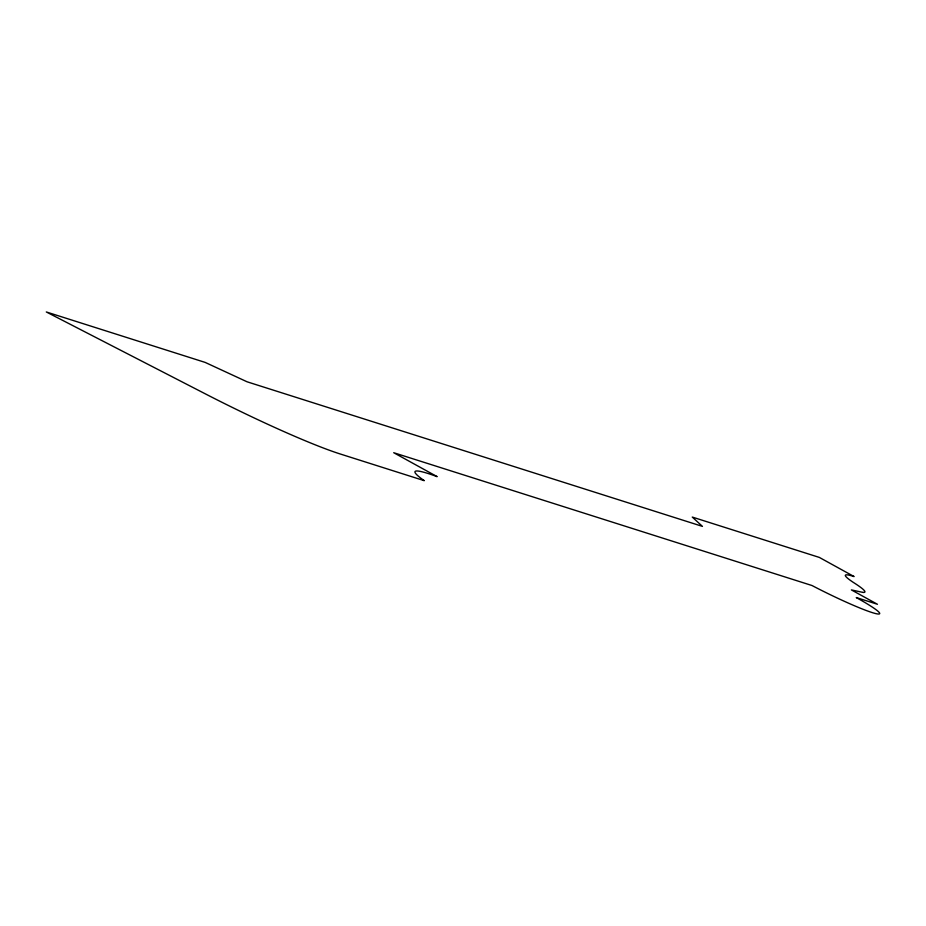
<?xml version="1.0" encoding="UTF-8"?>
<svg xmlns="http://www.w3.org/2000/svg" width="926" height="926" viewBox="0 0 926 926"><rect width="100%" height="100%" fill="white"/><g stroke="black" fill="none" stroke-linecap="round" stroke-linejoin="round"><path stroke-width="1.39" d="M863.032 592.42L851.376 589.908L877.443 604.273L856.261 597.548A57.412 4.804 26.2 0 1 874.653 613.313A57.412 4.804 26.2 0 1 811.998 585.521L393.712 452.71L437.153 476.647A100.494 8.415 26.2 0 0 424.258 480.663L340.189 453.971A135.96 11.378 26.2 0 1 204.982 393.677L46.3 311.958L205.144 362.402L247.092 381.801L702.44 526.385L692.266 517.067L819.336 557.417L854.096 576.562A64.137 5.371 26.2 0 0 853.286 582.373A68.073 5.695 26.2 0 1 863.032 592.42"/></g></svg>
